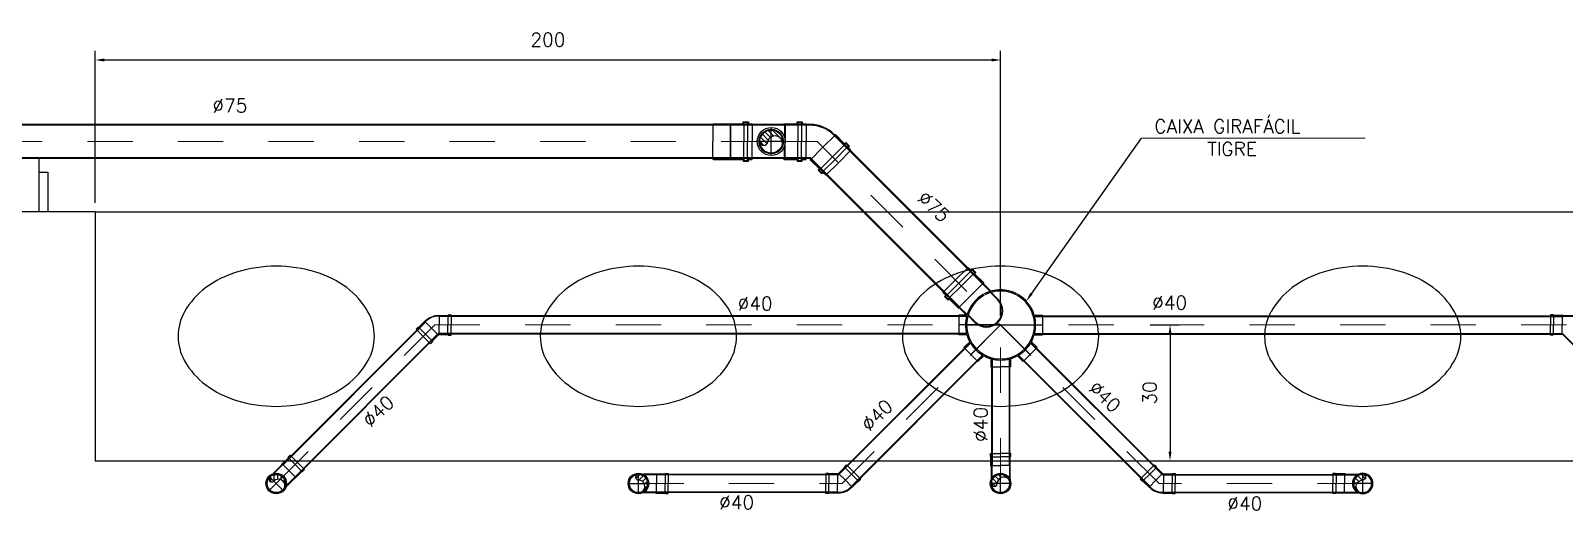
# Model space of a CAD drawing. Header units: millimetres. Extents: x -2485 to 3289, y -257 to 1952.
# Drawn here: x 38.957 to 42.345, y 37.363 to 38.421 of the extents above; entities that cross this region are included whole.
import ezdxf

# ---------------------------------------------------------------- set-up
doc = ezdxf.new("R2010")
doc.units = ezdxf.units.MM
doc.header["$LTSCALE"] = 0.3
doc.linetypes.add('CONTINUO', pattern=[0])
doc.linetypes.add('HID', pattern=[0.37, 0.07, -0.1, 0.03, -0.1, 0.07])
for name, color, linetype in [('PAREDE', 7, 'CONTINUO'), ('SAN', 11, 'Continuous'), ('TEX', 11, 'Continuous'), ('TEXTO', 3, 'Continuous'), ('TUB', 1, 'Continuous')]:
    doc.layers.add(name, color=color, linetype=linetype)
doc.layers.add('PROJETO ESGOTO', color=1, linetype='HID', lineweight=15)
doc.styles.add('ROMANS', font='romans.shx', dxfattribs={"height": 0.03})
doc.dimstyles.new('20', dxfattribs={"dimtxt": 0.03, "dimasz": 0.02, "dimexe": 0.02, "dimexo": 0.02, "dimgap": 0.03, "dimtad": 1, "dimdec": 3, "dimlfac": 100, "dimdsep": 46, "dimtxsty": 'ROMANS', "dimcen": 0.02, "dimclrd": 11, "dimclre": 11, "dimclrt": 3, "dimadec": 0, "dimazin": 0, "dimtfac": 3.333333, "dimtdec": 3, "dimtix": 1, "dimtmove": 2, "dimatfit": 3, "dimfxl": 0, "dimtolj": 1, "dimarcsym": 0})

# ---------------------------------------------------------------- blocks, each defined once
blk = doc.blocks.new('lv-eo')
at = {"layer": 'SAN'}
for centre, radius, start, end in [((0.275, 0.1061), 0.1107, 90, 119.2992), ((0.275, 0.1061), 0.1107, 60.7008, 90), ((0.3036, 0.0551), 0.1691, 119.2992, 143.5673), ((0.2464, 0.0551), 0.1691, 36.4327, 60.7008), ((0.3487, 0.0218), 0.2252, 143.5673, 162.999), ((0.2013, 0.0218), 0.2252, 17.001, 36.4327), ((0.4199, 0), 0.2996, 162.999, 180), ((0.1301, 0), 0.2996, 360, 17.001), ((0.4199, 0), 0.2996, 180, 197.001), ((0.1301, 0), 0.2996, 342.999, 0), ((0.3487, -0.0218), 0.2252, 197.001, 216.4327), ((0.2013, -0.0218), 0.2252, 323.5673, 342.999), ((0.3036, -0.0551), 0.1691, 216.4327, 240.7008), ((0.2464, -0.0551), 0.1691, 299.2992, 323.5673), ((0.275, -0.1061), 0.1107, 240.7008, 270), ((0.275, -0.1061), 0.1107, 270, 299.2992)]:
    blk.add_arc(centre, radius, start, end, dxfattribs=at)
blk = doc.blocks.new('C90C40T')
at = {"layer": 'TUB', "color": 1, "linetype": 'Continuous'}
for p, q in [((-0.0227, 0), (0.0227, 0)), ((0, -0.0227), (0, 0.0227))]:
    blk.add_line(p, q, dxfattribs=at)
at = {"layer": 'TUB', "color": 7}
for p, q in [((-0.0057, 0.0111), (0.003, 0.0198)), ((0.0011, 0.0074), (0.0107, 0.0169)), ((0.0088, 0.0044), (0.0162, 0.0118)), ((0.0133, -0.0017), (0.0195, 0.0045)), ((0.0133, -0.0123), (0.0188, -0.0068))]:
    blk.add_line(p, q, dxfattribs=at)
at = {"layer": 'TUB', "color": 4}
for p, q in [((0.038, 0.0206), (0.0095, 0.0206)), ((0.038, 0.0194), (0.0118, 0.0194)), ((0.038, 0.0206), (0.0388, 0.0212)), ((0.04, 0.0194), (0.038, 0.0194)), ((0.0388, 0.0212), (0.059, 0.0212)), ((0.04, 0.02), (0.04, 0.0194)), ((0.04, 0.02), (0.066, 0.02)), ((0.059, 0.0212), (0.0598, 0.0224)), ((0.0598, 0.0224), (0.066, 0.0224)), ((0.038, -0.0206), (0.0095, -0.0206)), ((0.038, -0.0194), (0.0118, -0.0194)), ((0.04, -0.0194), (0.038, -0.0194)), ((0.038, -0.0206), (0.0388, -0.0212)), ((0.0388, -0.0212), (0.059, -0.0212)), ((0.04, -0.02), (0.04, -0.0194)), ((0.04, -0.02), (0.066, -0.02)), ((0.059, -0.0212), (0.0598, -0.0224)), ((0.0598, -0.0224), (0.066, -0.0224))]:
    blk.add_line(p, q, dxfattribs=at)
at = {"layer": 'TUB', "color": 3}
for p, q in [((0.04, 0.0194), (0.04, 0)), ((0.04, -0.0194), (0.04, 0)), ((0.059, 0.02), (0.059, 0)), ((0.059, -0.02), (0.059, 0)), ((0.066, 0.0224), (0.066, 0)), ((0.066, -0.0224), (0.066, 0))]:
    blk.add_line(p, q, dxfattribs=at)
at = {"layer": 'TUB', "color": 4}
for radius in [0.0227, 0.02]:
    blk.add_circle((0, 0), radius, dxfattribs=at)
for centre, radius, start, end in [((0, 0.0137), 0.0063, 90, 270), ((0, -0.0069), 0.0143, 311.815, 90.1096)]:
    blk.add_arc(centre, radius, start, end, dxfattribs=at)
blk = doc.blocks.new('lv-')
at = {"layer": 'TUB', "rotation": 180}
blk.add_blockref('C90C40T', (0.05, 0), dxfattribs=at)
blk = doc.blocks.new('JS40')
at = {"layer": 'TUB', "color": 4}
for p, q in [((-0.029, 0.0224), (-0.0352, 0.0224)), ((-0.0092, 0.02), (-0.0352, 0.02)), ((-0.0282, 0.0212), (-0.029, 0.0224)), ((-0.008, 0.0212), (-0.0282, 0.0212)), ((-0.0092, 0.02), (-0.0092, 0.0194)), ((-0.0072, 0.0206), (-0.008, 0.0212)), ((0.0471, 0.0206), (0.0479, 0.0212)), ((0.0479, 0.0212), (0.0681, 0.0212)), ((0.0491, 0.02), (0.0751, 0.02)), ((0.0491, 0.02), (0.0491, 0.0194)), ((0.0681, 0.0212), (0.0689, 0.0224)), ((0.0689, 0.0224), (0.0751, 0.0224)), ((-0.0092, -0.02), (-0.0352, -0.02)), ((-0.029, -0.0224), (-0.0352, -0.0224)), ((-0.0282, -0.0212), (-0.029, -0.0224)), ((-0.0079, -0.0212), (-0.0282, -0.0212)), ((-0.0092, -0.0194), (-0.008, -0.0194)), ((-0.0092, -0.02), (-0.0092, -0.0194)), ((0.0491, -0.0216), (0.0468, -0.0194)), ((0.0491, -0.0194), (0.0468, -0.0194)), ((0.0491, -0.02), (0.0491, -0.0194)), ((0.0491, -0.02), (0.0751, -0.02)), ((0.0495, -0.0212), (0.0491, -0.0216)), ((0.0495, -0.0212), (0.0679, -0.0396)), ((0.0512, -0.0212), (0.0681, -0.0212)), ((0.0512, -0.0212), (0.0638, -0.0338)), ((0.0638, -0.0338), (0.0652, -0.0335)), ((0.0652, -0.0335), (0.0696, -0.0379)), ((0.0681, -0.0212), (0.0689, -0.0224)), ((0.0689, -0.0224), (0.0751, -0.0224)), ((0.0194, -0.0485), (0.0195, -0.0495)), ((0.0195, -0.0495), (0.0338, -0.0638)), ((0.0216, -0.0491), (0.0202, -0.0477)), ((0.0212, -0.0495), (0.0216, -0.0491)), ((0.0212, -0.0495), (0.0396, -0.0679)), ((0.0338, -0.0638), (0.0335, -0.0652)), ((0.0335, -0.0652), (0.0379, -0.0696))]:
    blk.add_line(p, q, dxfattribs=at)
at = {"layer": 'TUB', "color": 3}
for p, q in [((-0.0352, 0.0224), (-0.0352, 0)), ((-0.0352, -0.0224), (-0.0352, 0)), ((-0.0282, 0.02), (-0.0282, 0)), ((-0.0092, 0.0194), (-0.0092, 0)), ((-0.0092, -0.0194), (-0.0092, 0)), ((0.0491, 0.0194), (0.0491, 0)), ((0.0491, -0.0194), (0.0491, 0)), ((0.0681, 0.02), (0.0681, 0)), ((0.0751, 0.0224), (0.0751, 0)), ((-0.0282, -0.02), (-0.0282, 0)), ((0.0491, -0.0216), (0.0354, -0.0354)), ((0.0681, -0.02), (0.0681, 0)), ((0.0751, -0.0224), (0.0751, 0)), ((0.0216, -0.0491), (0.0354, -0.0354)), ((0.0346, -0.0629), (0.0488, -0.0488)), ((0.0379, -0.0696), (0.0537, -0.0537)), ((0.0629, -0.0346), (0.0488, -0.0488)), ((0.0696, -0.0379), (0.0537, -0.0537))]:
    blk.add_line(p, q, dxfattribs=at)
at = {"layer": 'TUB', "color": 4, "linetype": 'Continuous'}
for p, q in [((-0.0092, 0.0194), (0.0491, 0.0194)), ((-0.0072, 0.0206), (0.0471, 0.0206)), ((0.0202, -0.0477), (-0.008, -0.0194)), ((0.0194, -0.0485), (-0.0079, -0.0212))]:
    blk.add_line(p, q, dxfattribs=at)
blk = doc.blocks.new('j45e40')
at = {"layer": 'TUB', "color": 4}
for p, q in [((-0.0212, 0.0071), (-0.0396, -0.0113)), ((-0.0212, 0.0088), (-0.0355, -0.0055)), ((-0.0202, 0.0089), (-0.0212, 0.0088)), ((-0.0212, 0.0071), (-0.0208, 0.0067)), ((-0.0208, 0.0067), (-0.0194, 0.0081)), ((0.008, 0.0206), (0.0088, 0.0212)), ((0.01, 0.0194), (0.008, 0.0194)), ((0.0088, 0.0212), (0.029, 0.0212)), ((0.01, 0.02), (0.01, 0.0194)), ((0.01, 0.02), (0.036, 0.02)), ((0.029, 0.0212), (0.0298, 0.0224)), ((0.0298, 0.0224), (0.036, 0.0224)), ((-0.0369, -0.0052), (-0.0413, -0.0096)), ((-0.0355, -0.0055), (-0.0369, -0.0052)), ((0.0071, -0.0212), (-0.0113, -0.0396)), ((0.0088, -0.0212), (-0.0055, -0.0355)), ((0.0067, -0.0208), (0.008, -0.0194)), ((0.0071, -0.0212), (0.0067, -0.0208)), ((0.01, -0.0194), (0.008, -0.0194)), ((0.0088, -0.0212), (0.029, -0.0212)), ((0.01, -0.02), (0.01, -0.0194)), ((0.01, -0.02), (0.036, -0.02)), ((0.029, -0.0212), (0.0298, -0.0224)), ((0.0298, -0.0224), (0.036, -0.0224)), ((-0.0052, -0.0369), (-0.0096, -0.0413)), ((-0.0055, -0.0355), (-0.0052, -0.0369))]:
    blk.add_line(p, q, dxfattribs=at)
at = {"layer": 'TUB', "color": 3}
for p, q in [((-0.0212, 0.0071), (-0.0071, -0.0071)), ((0.01, 0.02), (0.01, 0)), ((0.029, 0.02), (0.029, 0)), ((0.036, 0.0224), (0.036, 0)), ((-0.0413, -0.0096), (-0.0254, -0.0254)), ((-0.0346, -0.0064), (-0.0205, -0.0205)), ((-0.0096, -0.0413), (-0.0254, -0.0254)), ((-0.0064, -0.0346), (-0.0205, -0.0205)), ((0.0071, -0.0212), (-0.0071, -0.0071)), ((0.01, -0.02), (0.01, 0)), ((0.029, -0.02), (0.029, 0)), ((0.036, -0.0224), (0.036, 0))]:
    blk.add_line(p, q, dxfattribs=at)
at = {"layer": 'TUB', "color": 4, "linetype": 'Continuous'}
for radius in [0.0399, 0.0387]:
    blk.add_arc((0.008, -0.0193), radius, 90, 135, dxfattribs=at)
at = {"layer": 'TUB', "linetype": 'Continuous', "style": 'ROMANS'}
blk.add_text('JJ', height=0.000001, dxfattribs=at).set_placement((0.01, -0.0194))
blk = doc.blocks.new('j45e75d')
at = {"layer": 'TUB', "color": 4}
for p, q in [((0.0156, 0.0377), (0.0173, 0.0394)), ((0.0163, 0.036), (0.018, 0.0377)), ((0.0173, 0.0394), (0.0461, 0.0394)), ((0.018, 0.0377), (0.0478, 0.0377)), ((0.0461, 0.0434), (0.0575, 0.0434)), ((0.0461, 0.0394), (0.0461, 0.0434)), ((0.0478, 0.0417), (0.0558, 0.0417)), ((0.0478, 0.0377), (0.0478, 0.0417)), ((0.0558, 0.0417), (0.0558, 0.0377)), ((0.0558, 0.0377), (0.066, 0.0377)), ((0.0575, 0.0434), (0.0575, 0.0394)), ((0.0575, 0.0394), (0.066, 0.0394)), ((-0.0365, 0.0144), (-0.0754, -0.0245)), ((-0.0378, 0.0156), (-0.0748, -0.0214)), ((0.0156, -0.0353), (-0.0245, -0.0754)), ((0.0156, -0.0378), (-0.0214, -0.0748)), ((0.0156, -0.0353), (0.018, -0.0378)), ((0.0156, -0.0378), (0.0173, -0.0395)), ((0.0173, -0.0395), (0.0461, -0.0395)), ((0.018, -0.0378), (0.0478, -0.0378)), ((0.0461, -0.0395), (0.0461, -0.0435)), ((0.0461, -0.0435), (0.0575, -0.0435)), ((0.0478, -0.0378), (0.0478, -0.0418)), ((0.0478, -0.0418), (0.0558, -0.0418)), ((0.0558, -0.0378), (0.066, -0.0378)), ((0.0558, -0.0418), (0.0558, -0.0378)), ((0.0575, -0.0395), (0.066, -0.0395)), ((0.0575, -0.0435), (0.0575, -0.0395))]:
    blk.add_line(p, q, dxfattribs=at)
at = {"layer": 'TUB', "color": 3}
for p, q in [((0.018, 0.0377), (0.018, 0)), ((0.0478, 0.0377), (0.0478, 0)), ((0.0558, 0.0377), (0.0558, 0)), ((0.066, 0.0394), (0.066, 0)), ((0.018, -0.0378), (0.018, 0)), ((0.0478, -0.0378), (0.0478, 0)), ((0.0558, -0.0378), (0.0558, 0)), ((0.066, -0.0395), (0.066, 0)), ((-0.0759, -0.024), (-0.0748, -0.0214)), ((-0.0759, -0.024), (-0.0754, -0.0245)), ((-0.024, -0.0759), (-0.0245, -0.0754)), ((-0.024, -0.0759), (-0.0214, -0.0748))]:
    blk.add_line(p, q, dxfattribs=at)
at = {"layer": 'TUB', "color": 3, "linetype": 'Continuous'}
for p in [(-0.0754, -0.0245), (-0.0245, -0.0754)]:
    blk.add_line(p, (-0.0499, -0.0499), dxfattribs=at)
at = {"layer": 'TUB', "color": 4}
for radius, start in [(0.0755, 90.0032), (0.0738, 89.4591)]:
    blk.add_arc((0.0156, -0.0378), radius, start, 135, dxfattribs=at)
blk = doc.blocks.new('50T')
at = {"layer": 'TUB', "color": 1, "linetype": 'Continuous'}
for p, q in [((0.0309, 0), (-0.0309, 0)), ((0, -0.0309), (0, 0.0309))]:
    blk.add_line(p, q, dxfattribs=at)
at = {"layer": 'TUB', "color": 7}
for p, q in [((-0.016, -0.0087), (-0.0253, 0.0006)), ((-0.0093, -0.0048), (-0.0235, 0.0094)), ((-0.0067, 0.0032), (-0.0196, 0.0161)), ((-0.0019, 0.009), (-0.014, 0.0211)), ((0.0055, 0.0122), (-0.0067, 0.0244)), ((0.0252, 0.0031), (0.0031, 0.0252))]:
    blk.add_line(p, q, dxfattribs=at)
at = {"layer": 'TUB', "color": 4}
for radius in [0.0309, 0.027, 0.0254]:
    blk.add_circle((0, 0), radius, dxfattribs=at)
for centre, radius, start, end in [((-0.0166, 0), 0.00874, 180, 270), ((-0.0166, 0), 0.00874, 270, 0), ((0.0081, -0.0041), 0.0165, 350.3769, 165.498)]:
    blk.add_arc(centre, radius, start, end, dxfattribs=at)
blk = doc.blocks.new('ts75x50t')
at = {"layer": 'TUB', "color": 3}
for p, q in [((0, 0.0367), (0.0026, 0.0377)), ((0, 0.0367), (0, 0.036)), ((0.119, 0.0377), (0.119, 0.0108)), ((0.1488, 0.0377), (0.1488, 0)), ((0.1568, 0.0377), (0.1568, 0)), ((0.167, 0.0394), (0.167, 0)), ((0.1488, -0.0378), (0.1488, 0)), ((0.1568, -0.0378), (0.1568, 0)), ((0.167, -0.0395), (0.167, 0)), ((0.119, -0.0378), (0.119, -0.0108)), ((0, -0.0367), (0, -0.0361)), ((0, -0.0367), (0.0026, -0.0378))]:
    blk.add_line(p, q, dxfattribs=at)
at = {"layer": 'TUB', "color": 3, "linetype": 'Continuous'}
for q in [(0, 0.036), (0, -0.0361)]:
    blk.add_line((0, 0), q, dxfattribs=at)
at = {"layer": 'TUB', "color": 4}
for p, q in [((0.0537, 0.036), (0, 0.036)), ((0.1173, 0.036), (0.001, 0.036)), ((0.0565, 0.0377), (0.0026, 0.0377)), ((0.1166, 0.0377), (0.0036, 0.0377)), ((0.1166, 0.0377), (0.1183, 0.0394)), ((0.1173, 0.036), (0.119, 0.0377)), ((0.1183, 0.0394), (0.1471, 0.0394)), ((0.119, 0.0377), (0.1488, 0.0377)), ((0.1471, 0.0434), (0.1585, 0.0434)), ((0.1471, 0.0394), (0.1471, 0.0434)), ((0.1488, 0.0417), (0.1568, 0.0417)), ((0.1488, 0.0377), (0.1488, 0.0417)), ((0.1568, 0.0417), (0.1568, 0.0377)), ((0.1568, 0.0377), (0.167, 0.0377)), ((0.1585, 0.0434), (0.1585, 0.0394)), ((0.1585, 0.0394), (0.167, 0.0394)), ((0.1173, -0.0361), (0, -0.0361)), ((0.1166, -0.0378), (0.0026, -0.0378)), ((0.1166, -0.0378), (0.1183, -0.0395)), ((0.1173, -0.0361), (0.119, -0.0378)), ((0.1183, -0.0395), (0.1471, -0.0395)), ((0.119, -0.0378), (0.1488, -0.0378)), ((0.1471, -0.0395), (0.1471, -0.0435)), ((0.1471, -0.0435), (0.1585, -0.0435)), ((0.1488, -0.0378), (0.1488, -0.0418)), ((0.1488, -0.0418), (0.1568, -0.0418)), ((0.1568, -0.0418), (0.1568, -0.0378)), ((0.1568, -0.0378), (0.167, -0.0378)), ((0.1585, -0.0435), (0.1585, -0.0395)), ((0.1585, -0.0395), (0.167, -0.0395))]:
    blk.add_line(p, q, dxfattribs=at)
at = {"layer": 'TUB'}
blk.add_blockref('50T', (0.09, 0), dxfattribs=at)
blk = doc.blocks.new('l75')
at = {"layer": 'TUB', "color": 4}
for p, q in [((-0.039, 0.0385), (-0.0373, 0.0394)), ((0, 0.0377), (-0.039, 0.0377)), ((-0.0373, 0.0394), (0.0281, 0.0394)), ((0, 0.0377), (0.0298, 0.0377)), ((0.0281, 0.0434), (0.0395, 0.0434)), ((0.0281, 0.0394), (0.0281, 0.0434)), ((0.0298, 0.0417), (0.0378, 0.0417)), ((0.0298, 0.0377), (0.0298, 0.0417)), ((0.0378, 0.0417), (0.0378, 0.0377)), ((0.0378, 0.0377), (0.048, 0.0377)), ((0.0395, 0.0434), (0.0395, 0.0394)), ((0.0395, 0.0394), (0.048, 0.0394)), ((0, -0.0378), (-0.039, -0.0378)), ((-0.039, -0.0386), (-0.0373, -0.0395)), ((-0.0373, -0.0395), (0.0281, -0.0395)), ((0, -0.0378), (0.0298, -0.0378)), ((0.0281, -0.0395), (0.0281, -0.0435)), ((0.0281, -0.0435), (0.0395, -0.0435)), ((0.0298, -0.0378), (0.0298, -0.0418)), ((0.0298, -0.0418), (0.0378, -0.0418)), ((0.0378, -0.0418), (0.0378, -0.0378)), ((0.0378, -0.0378), (0.048, -0.0378)), ((0.0395, -0.0435), (0.0395, -0.0395)), ((0.0395, -0.0395), (0.048, -0.0395))]:
    blk.add_line(p, q, dxfattribs=at)
at = {"layer": 'TUB', "color": 3}
for p, q in [((-0.039, 0.0385), (-0.039, 0)), ((0, 0.0377), (0, 0)), ((0.0298, 0.0377), (0.0298, 0)), ((0.0378, 0.0377), (0.0378, 0)), ((0.048, 0.0394), (0.048, 0)), ((-0.039, -0.0386), (-0.039, 0)), ((0, -0.0378), (0, 0)), ((0.0298, -0.0378), (0.0298, 0)), ((0.0378, -0.0378), (0.0378, 0)), ((0.048, -0.0395), (0.048, 0))]:
    blk.add_line(p, q, dxfattribs=at)
blk = doc.blocks.new('*D120')
at = {"layer": 'TEXTO', "color": 11, "lineweight": -2}
for p, q in [((41.4296, 37.7717), (41.4935, 37.7717)), ((41.4735, 37.7517), (41.4735, 37.4917)), ((41.4474, 37.4717), (41.4935, 37.4717))]:
    blk.add_line(p, q, dxfattribs=at)
at = {"layer": 'TEXTO', "color": 11}
for points in [[(41.4702, 37.7517), (41.4769, 37.7517), (41.4735, 37.7717)], [(41.4702, 37.4917), (41.4769, 37.4917), (41.4735, 37.4717)]]:
    blk.add_solid(points, dxfattribs=at)
at = {"layer": 'TEXTO', "color": 3, "insert": (41.4285, 37.6217), "char_height": 0.03, "attachment_point": 5, "rotation": 90, "style": 'ROMANS'}
blk.add_mtext('\\A1;30', dxfattribs=at)
blk = doc.blocks.new('*D121')
at = {"layer": 'TEXTO', "color": 11, "lineweight": -2}
for p, q in [((39.0992, 38.0417), (39.0992, 38.3767)), ((41.0792, 38.3567), (39.1192, 38.3567)), ((41.0992, 37.7917), (41.0992, 38.3767))]:
    blk.add_line(p, q, dxfattribs=at)
at = {"layer": 'TEXTO', "color": 11}
for points in [[(39.1192, 38.3601), (39.1192, 38.3534), (39.0992, 38.3567)], [(41.0792, 38.3601), (41.0792, 38.3534), (41.0992, 38.3567)]]:
    blk.add_solid(points, dxfattribs=at)
at = {"layer": 'TEXTO', "color": 3, "insert": (40.0992, 38.4017), "char_height": 0.03, "attachment_point": 5, "style": 'ROMANS'}
blk.add_mtext('\\A1;200', dxfattribs=at)
blk = doc.blocks.new('75')
at = {"layer": 'TEX', "color": 9, "style": 'ROMANS'}
blk.add_text('%%c75', height=0.03, dxfattribs=at).set_placement((0, 0))
blk = doc.blocks.new('40')
at = {"layer": 'TEX', "color": 9, "style": 'ROMANS'}
blk.add_text('%%c40', height=0.03, dxfattribs=at).set_placement((0, 0))

msp = doc.modelspace()

# ---------------------------------------------------------------- linework, layer by layer
at = {"layer": 'PAREDE'}
for p, q in [((39.099154, 38.021718), (37.09981, 38.021718)), ((39.099154, 38.021718), (39.099154, 37.471718)), ((39.099154, 37.471718), (43.87481, 37.471718))]:
    msp.add_line(p, q, dxfattribs=at)
at = {"layer": 'PROJETO ESGOTO', "color": 11, "linetype": 'CONTINUO'}
msp.add_line((41.904605, 38.183889), (41.410588, 38.183889), dxfattribs=at)
at = {"layer": 'PROJETO ESGOTO', "linetype": 'HID'}
for p, q in [((36.682076, 38.176718), (40.694153, 38.176718)), ((40.623517, 38.176718), (40.694153, 38.176718)), ((41.449154, 37.421718), (40.694153, 38.176718)), ((39.499154, 37.421718), (39.849154, 37.771718)), ((39.849154, 37.771718), (43.149154, 37.771718)), ((40.749154, 37.421718), (41.099154, 37.771718)), ((41.099154, 37.421718), (41.099154, 37.771718)), ((40.299154, 37.421718), (40.749154, 37.421718)), ((41.899154, 37.421718), (41.449154, 37.421718))]:
    msp.add_line(p, q, dxfattribs=at)
at = {"layer": 'SAN', "linetype": 'CONTINUO'}
for p, q in [((38.974797, 38.138957), (38.974797, 38.108957)), ((38.974797, 38.138957), (38.974797, 38.108957)), ((38.974797, 38.108957), (38.974797, 38.021718)), ((38.974797, 38.108957), (38.99481, 38.108957)), ((38.99481, 38.108957), (38.99481, 38.021718)), ((39.099154, 38.021718), (43.87481, 38.021718))]:
    msp.add_line(p, q, dxfattribs=at)
at = {"layer": 'TUB', "color": 4}
for p, q in [((40.502567, 38.214468), (37.428462, 38.214468)), ((40.502567, 38.212768), (37.428462, 38.212768)), ((40.732398, 38.189456), (41.059238, 37.862616)), ((40.7336, 38.190658), (41.06044, 37.863818)), ((40.502567, 38.140668), (37.428462, 38.140668)), ((40.502567, 38.138968), (37.428462, 38.138968)), ((40.680214, 38.137271), (41.007053, 37.810432)), ((40.681416, 38.138473), (41.008255, 37.811634)), ((39.827954, 37.778802), (39.513296, 37.464144)), ((39.828802, 37.777953), (39.514145, 37.463296)), ((41.024279, 37.791718), (39.859135, 37.791718)), ((41.023969, 37.790518), (39.859135, 37.790518)), ((41.174029, 37.791718), (42.339918, 37.791718)), ((41.174339, 37.790518), (42.339918, 37.790518)), ((39.85539, 37.751366), (39.540732, 37.436708)), ((39.856238, 37.750518), (39.54158, 37.43586)), ((41.023969, 37.752918), (39.859135, 37.752918)), ((41.024279, 37.751718), (39.859135, 37.751718)), ((41.174029, 37.751718), (42.339918, 37.751718)), ((41.174339, 37.752918), (42.339918, 37.752918)), ((41.032067, 37.732915), (40.74207, 37.442918)), ((41.032696, 37.731847), (40.742918, 37.442069)), ((41.165612, 37.731847), (41.45539, 37.442069)), ((41.166241, 37.732915), (41.456238, 37.442918)), ((41.059284, 37.70526), (40.769505, 37.415482)), ((41.060352, 37.704631), (40.770354, 37.414633)), ((41.079154, 37.696843), (41.079154, 37.461718)), ((41.080354, 37.696533), (41.080354, 37.461718)), ((41.117954, 37.696533), (41.117954, 37.461718)), ((41.119154, 37.696843), (41.119154, 37.461718)), ((41.137956, 37.704631), (41.427954, 37.414633)), ((41.139024, 37.70526), (41.428802, 37.415482)), ((40.739173, 37.441718), (40.339154, 37.441718)), ((40.739173, 37.440518), (40.339154, 37.440518)), ((41.459135, 37.441718), (41.859154, 37.441718)), ((41.459135, 37.440518), (41.859154, 37.440518)), ((40.739173, 37.402918), (40.339154, 37.402918)), ((41.459135, 37.402918), (41.859154, 37.402918)), ((40.739173, 37.401718), (40.339154, 37.401718)), ((41.459135, 37.401718), (41.859154, 37.401718))]:
    msp.add_line(p, q, dxfattribs=at)
at = {"layer": 'TUB', "color": 11}
msp.add_line((41.167512, 37.840767), (41.410588, 38.183889), dxfattribs=at)
at = {"layer": 'TUB', "color": 3, "linetype": 'Continuous'}
for p, q in [((41.027701, 37.898962), (40.999805, 37.871066)), ((41.033711, 37.890547), (41.007018, 37.863854)), ((41.039368, 37.88489), (41.012675, 37.858197)), ((40.97191, 37.843171), (40.999805, 37.871066)), ((40.980325, 37.83716), (41.007018, 37.863854)), ((40.985982, 37.831504), (41.012675, 37.858197)), ((41.06044, 37.863818), (41.033747, 37.837125)), ((41.007053, 37.810432), (41.033747, 37.837125)), ((41.006654, 37.793518), (41.006654, 37.749918)), ((41.191654, 37.793518), (41.191654, 37.749918)), ((41.018332, 37.721725), (41.049161, 37.690895)), ((41.179976, 37.721725), (41.149146, 37.690895)), ((41.077354, 37.679218), (41.099154, 37.679218)), ((41.120954, 37.679218), (41.099154, 37.679218))]:
    msp.add_line(p, q, dxfattribs=at)
at = {"layer": 'TUB', "color": 4, "linetype": 'Continuous'}
for p, q in [((41.033711, 37.890547), (41.026499, 37.89776)), ((41.033711, 37.892951), (41.027701, 37.898962)), ((41.03654, 37.89578), (41.033711, 37.892951)), ((41.03654, 37.893375), (41.033711, 37.890547)), ((41.044601, 37.887719), (41.03654, 37.89578)), ((41.042196, 37.887719), (41.03654, 37.893375)), ((41.039368, 37.88489), (41.042196, 37.887719)), ((41.06044, 37.863818), (41.039368, 37.88489)), ((41.041772, 37.88489), (41.044601, 37.887719)), ((41.06214, 37.864523), (41.041772, 37.88489)), ((40.97792, 37.83716), (40.97191, 37.843171)), ((40.980325, 37.83716), (40.973112, 37.844373)), ((41.06044, 37.861414), (41.06044, 37.863818)), ((41.06044, 37.861414), (41.076134, 37.84572)), ((41.06214, 37.862118), (41.06214, 37.864523)), ((41.06214, 37.862118), (41.077987, 37.846271)), ((41.076917, 37.843241), (41.092491, 37.827666)), ((41.078221, 37.843633), (41.093339, 37.828515)), ((40.975092, 37.834332), (40.97792, 37.83716)), ((40.983153, 37.826271), (40.975092, 37.834332)), ((40.977496, 37.834332), (40.980325, 37.83716)), ((40.983153, 37.828675), (40.977496, 37.834332)), ((40.985982, 37.831504), (40.983153, 37.828675)), ((40.985982, 37.829099), (40.983153, 37.826271)), ((41.007053, 37.810432), (40.985982, 37.831504)), ((41.006349, 37.808732), (40.985982, 37.829099)), ((41.009457, 37.810432), (41.007053, 37.810432)), ((41.009457, 37.810432), (41.025152, 37.794738)), ((41.008753, 37.808732), (41.006349, 37.808732)), ((41.024783, 37.793518), (41.006654, 37.793518)), ((41.024279, 37.791718), (41.006654, 37.791718)), ((41.008753, 37.808732), (41.024601, 37.792885)), ((41.027239, 37.792651), (41.042357, 37.777532)), ((41.027631, 37.793955), (41.043206, 37.778381)), ((41.173525, 37.793518), (41.191654, 37.793518)), ((41.174029, 37.791718), (41.191654, 37.791718)), ((41.024279, 37.751718), (41.006654, 37.751718)), ((41.024783, 37.749918), (41.006654, 37.749918)), ((41.173525, 37.749918), (41.191654, 37.749918)), ((41.174029, 37.751718), (41.191654, 37.751718)), ((41.031151, 37.734545), (41.018332, 37.721725)), ((41.032067, 37.732915), (41.019604, 37.720452)), ((41.166241, 37.732915), (41.178703, 37.720452)), ((41.167157, 37.734545), (41.179976, 37.721725)), ((41.060352, 37.704631), (41.047889, 37.692168)), ((41.061981, 37.703715), (41.049161, 37.690895)), ((41.077354, 37.697347), (41.077354, 37.679218)), ((41.079154, 37.696843), (41.079154, 37.679218)), ((41.119154, 37.696843), (41.119154, 37.679218)), ((41.120954, 37.697347), (41.120954, 37.679218)), ((41.136327, 37.703715), (41.149146, 37.690895)), ((41.137956, 37.704631), (41.150419, 37.692168))]:
    msp.add_line(p, q, dxfattribs=at)
at = {"layer": 'TUB', "color": 1, "linetype": 'Continuous'}
for p, q in [((41.099154, 37.771718), (41.006654, 37.771718)), ((41.021654, 37.771718), (41.191654, 37.771718)), ((41.024254, 37.771718), (41.191654, 37.771718)), ((41.099154, 37.771718), (41.033747, 37.70631)), ((41.099154, 37.771718), (41.191654, 37.771718)), ((41.099154, 37.771718), (41.164561, 37.70631))]:
    msp.add_line(p, q, dxfattribs=at)
at = {"layer": 'TUB', "color": 4, "linetype": 'Continuous'}
for centre, radius, start, end in [((41.099154, 37.771718), 0.0775, 90, 117.720661), ((41.099154, 37.771718), 0.0749, 90, 117.728801), ((41.099154, 37.771718), 0.0775, 62.279339, 90), ((41.099154, 37.771718), 0.0749, 62.271199, 90), ((41.099154, 37.771718), 0.0749, 118.770891, 270), ((41.099154, 37.771718), 0.0775, 119.149939, 163.66277), ((41.067848, 37.803023), 0.03485, 315, 45), ((41.067848, 37.803023), 0.03605, 315, 45), ((41.099154, 37.771718), 0.0749, 270, 61.229109), ((41.099154, 37.771718), 0.0775, 16.33723, 60.850061), ((41.099154, 37.771718), 0.0775, 165.044752, 180), ((41.067848, 37.803023), 0.03605, 225, 315), ((41.067848, 37.803023), 0.03485, 225, 315), ((41.099154, 37.771718), 0.0775, 360, 14.955248), ((41.099154, 37.771718), 0.0775, 180, 194.955248), ((41.099154, 37.771718), 0.0775, 196.33723, 208.66277), ((41.099154, 37.771718), 0.0775, 331.33723, 343.66277), ((41.099154, 37.771718), 0.0775, 345.044752, 0), ((41.099154, 37.771718), 0.0775, 210.044752, 225), ((41.099154, 37.771718), 0.0775, 225, 239.955248), ((41.099154, 37.771718), 0.0775, 300.044752, 315), ((41.099154, 37.771718), 0.0775, 315, 329.955248), ((41.099154, 37.771718), 0.0775, 241.33723, 253.66277), ((41.099154, 37.771718), 0.0775, 255.044752, 270), ((41.099154, 37.771718), 0.0775, 270, 284.955248), ((41.099154, 37.771718), 0.0775, 286.33723, 298.66277)]:
    msp.add_arc(centre, radius, start, end, dxfattribs=at)
at = {"layer": 'TUB', "color": 11}
msp.add_solid([(41.170232, 37.83884), (41.164792, 37.842694), (41.155951, 37.824447)], dxfattribs=at)

# ---------------------------------------------------------------- block references
at = {"layer": 'PROJETO ESGOTO', "linetype": 'CONTINUO'}
for name, p, rotation in [('j45e75d', (40.694153, 38.176718), 315.0000000000184), ('lv-', (39.534509, 37.457073), 224.9999999999816), ('lv-', (41.099154, 37.471718), 270), ('j45e40', (41.449154, 37.421718), 134.9999999999447), ('lv-', (40.349154, 37.421718), 180), ('j45e40', (40.749154, 37.421718), 180)]:
    msp.add_blockref(name, p, dxfattribs=dict(at, rotation=rotation))
for name, p in [('l75', (40.502567, 38.176718)), ('ts75x50t', (40.502567, 38.176718)), ('j45e40', (39.849154, 37.771718)), ('JS40', (42.349154, 37.771718))]:
    msp.add_blockref(name, p, dxfattribs=at)
at = {"layer": 'PROJETO ESGOTO', "linetype": 'CONTINUO', "xscale": -1, "rotation": 180}
msp.add_blockref('lv-', (41.849154, 37.421718), dxfattribs=at)
at = {"layer": 'SAN', "linetype": 'CONTINUO', "rotation": 90}
for p in [(39.499154, 37.471718), (40.299154, 37.471718), (41.099154, 37.471718), (41.899154, 37.471718)]:
    msp.add_blockref('lv-eo', p, dxfattribs=at)
at = {"layer": 'TEXTO'}
for name, p in [('75', (39.358075, 38.241051)), ('40', (40.518384, 37.804039)), ('40', (41.434189, 37.805812)), ('40', (40.477543, 37.36492)), ('40', (41.600126, 37.36253))]:
    msp.add_blockref(name, p, dxfattribs=at)
for name, p, rotation in [('75', (40.913411, 38.048617), 316.6300649292817), ('40', (41.291642, 37.62958), 315.5913058680276), ('40', (39.707568, 37.543397), 44.60820237625994), ('40', (40.809666, 37.534441), 45.18769094280667), ('40', (41.070474, 37.513555), 90)]:
    msp.add_blockref(name, p, dxfattribs=dict(at, rotation=rotation))

# ---------------------------------------------------------------- texts
at = {"layer": 'PROJETO ESGOTO', "color": 3, "linetype": 'CONTINUO', "insert": (41.600345, 38.185533), "char_height": 0.03, "attachment_point": 5, "style": 'ROMANS'}
msp.add_mtext('CAIXA GIRAFÁCIL\\P TIGRE', dxfattribs=at)

# ---------------------------------------------------------------- dimensions: what is measured, and where the dimension line sits
at = {"layer": 'TEXTO'}
dim = msp.add_linear_dim(base=(39.099154, 38.356741), p1=(41.099154, 37.771718), p2=(39.099154, 38.021718), dimstyle='20', dxfattribs=at)
dim.commit()
dim.dimension.update_dxf_attribs({"geometry": '*D121', "text_midpoint": (40.099154, 38.401741)})
dim = msp.add_linear_dim(base=(41.473523, 37.471718), p1=(41.409571, 37.771718), p2=(41.427438, 37.471718), angle=90, dimstyle='20', dxfattribs=at)
dim.commit()
dim.dimension.update_dxf_attribs({"geometry": '*D120', "text_midpoint": (41.428523, 37.621718)})

doc.saveas('drawing.dxf')
